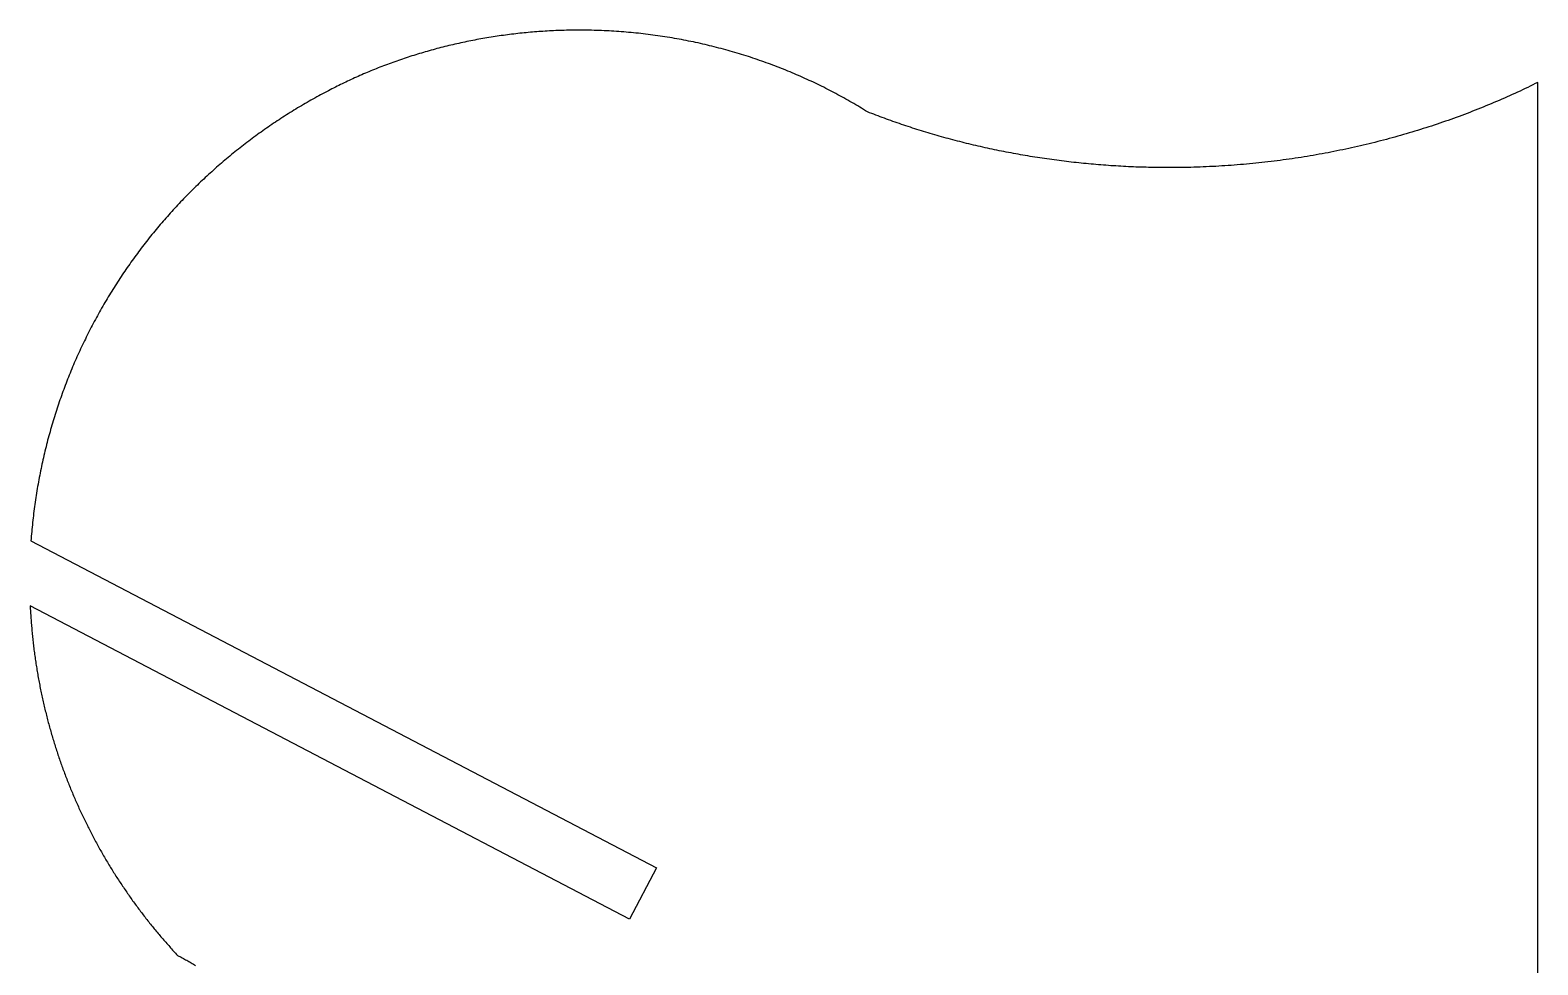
# Model space of a CAD drawing. Extents: x -331 to 1103, y -532 to 1751.
# Drawn here: x -305.4 to 12.3, y -11.7 to 185.2 of the extents above; entities that cross this region are included whole.
import ezdxf

# ---------------------------------------------------------------- set-up
doc = ezdxf.new("R2010")
doc.units = 0
doc.layers.add('Default_Layer', color=1, linetype='CONTINUOUS')

msp = doc.modelspace()

# ---------------------------------------------------------------- linework, layer by layer
at = {"layer": 'Default_Layer'}
msp.add_lwpolyline([(12.29, -165.24), (12.29, 174.22), (11.76, 173.96), (11.22, 173.7), (10.69, 173.44), (10.15, 173.18), (9.61, 172.92), (9.07, 172.66), (8.53, 172.41), (7.98, 172.16), (7.44, 171.91), (6.89, 171.66), (6.35, 171.41), (5.8, 171.17), (5.25, 170.92), (4.7, 170.68), (4.14, 170.44), (3.59, 170.2), (3.03, 169.97), (2.48, 169.73), (1.92, 169.5), (1.36, 169.27), (0.8, 169.04), (0.23, 168.81), (-0.33, 168.59), (-0.89, 168.36), (-1.46, 168.14), (-2.03, 167.92), (-2.6, 167.7), (-3.17, 167.49), (-3.74, 167.27), (-4.31, 167.06), (-4.89, 166.85), (-5.46, 166.64), (-6.04, 166.44), (-6.62, 166.23), (-7.2, 166.03), (-7.78, 165.83), (-8.36, 165.63), (-8.94, 165.43), (-9.53, 165.24), (-10.11, 165.04), (-10.7, 164.85), (-11.28, 164.66), (-11.87, 164.48), (-12.46, 164.29), (-13.05, 164.11), (-13.65, 163.92), (-14.24, 163.75), (-14.83, 163.57), (-15.43, 163.39), (-16.03, 163.22), (-16.63, 163.05), (-17.22, 162.88), (-17.82, 162.71), (-18.43, 162.54), (-19.03, 162.38), (-19.63, 162.22), (-20.24, 162.06), (-20.84, 161.9), (-21.45, 161.75), (-22.06, 161.59), (-22.67, 161.44), (-23.28, 161.29), (-23.89, 161.15), (-24.5, 161), (-25.11, 160.86), (-25.73, 160.72), (-26.34, 160.58), (-26.96, 160.44), (-27.57, 160.31), (-28.19, 160.18), (-28.81, 160.04), (-29.43, 159.92), (-30.05, 159.79), (-30.67, 159.67), (-31.3, 159.54), (-31.92, 159.42), (-32.55, 159.31), (-33.17, 159.19), (-33.8, 159.08), (-34.42, 158.97), (-35.05, 158.86), (-35.68, 158.75), (-36.31, 158.65), (-36.94, 158.54), (-37.58, 158.44), (-38.21, 158.35), (-38.84, 158.25), (-39.48, 158.16), (-40.11, 158.06), (-40.75, 157.97), (-41.39, 157.89), (-42.02, 157.8), (-42.66, 157.72), (-43.3, 157.64), (-43.94, 157.56), (-44.58, 157.49), (-45.23, 157.41), (-45.87, 157.34), (-46.51, 157.27), (-47.16, 157.2), (-47.8, 157.14), (-48.45, 157.08), (-49.09, 157.02), (-49.74, 156.96), (-50.39, 156.9), (-51.04, 156.85), (-51.69, 156.8), (-52.34, 156.75), (-52.99, 156.7), (-53.64, 156.66), (-54.29, 156.62), (-54.95, 156.58), (-55.6, 156.54), (-56.26, 156.51), (-56.91, 156.48), (-57.57, 156.45), (-58.22, 156.42), (-58.88, 156.39), (-59.54, 156.37), (-60.2, 156.35), (-60.85, 156.33), (-61.51, 156.32), (-62.17, 156.3), (-62.84, 156.29), (-63.5, 156.28), (-64.16, 156.28), (-64.82, 156.27), (-65.48, 156.27), (-66.02, 156.27), (-66.55, 156.28), (-67.09, 156.28), (-67.62, 156.29), (-68.16, 156.29), (-68.69, 156.3), (-69.22, 156.31), (-69.75, 156.32), (-70.28, 156.34), (-70.82, 156.35), (-71.35, 156.37), (-71.88, 156.39), (-72.41, 156.4), (-72.94, 156.43), (-73.47, 156.45), (-73.99, 156.47), (-74.52, 156.5), (-75.05, 156.52), (-75.58, 156.55), (-76.1, 156.58), (-76.63, 156.62), (-77.16, 156.65), (-77.68, 156.68), (-78.21, 156.72), (-78.73, 156.76), (-79.25, 156.8), (-79.78, 156.84), (-80.3, 156.88), (-80.82, 156.92), (-81.34, 156.97), (-81.87, 157.01), (-82.39, 157.06), (-82.91, 157.11), (-83.43, 157.16), (-83.95, 157.22), (-84.46, 157.27), (-84.98, 157.32), (-85.5, 157.38), (-86.02, 157.44), (-86.53, 157.5), (-87.05, 157.56), (-87.56, 157.62), (-88.08, 157.69), (-88.59, 157.75), (-89.1, 157.82), (-89.62, 157.89), (-90.13, 157.96), (-90.64, 158.03), (-91.15, 158.1), (-91.66, 158.18), (-92.17, 158.25), (-92.68, 158.33), (-93.18, 158.41), (-93.69, 158.49), (-94.2, 158.57), (-94.7, 158.65), (-95.21, 158.73), (-95.71, 158.82), (-96.22, 158.9), (-96.72, 158.99), (-97.22, 159.08), (-97.72, 159.17), (-98.23, 159.26), (-98.73, 159.36), (-99.23, 159.45), (-99.72, 159.55), (-100.22, 159.65), (-100.72, 159.74), (-101.22, 159.84), (-101.71, 159.95), (-102.21, 160.05), (-102.7, 160.15), (-103.19, 160.26), (-103.69, 160.37), (-104.18, 160.47), (-104.67, 160.58), (-105.16, 160.69), (-105.65, 160.81), (-106.14, 160.92), (-106.63, 161.03), (-107.11, 161.15), (-107.6, 161.27), (-108.09, 161.39), (-108.57, 161.51), (-109.05, 161.63), (-109.54, 161.75), (-110.02, 161.87), (-110.5, 162), (-110.98, 162.13), (-111.46, 162.25), (-111.94, 162.38), (-112.42, 162.51), (-112.89, 162.64), (-113.37, 162.78), (-113.84, 162.91), (-114.32, 163.05), (-114.79, 163.18), (-115.26, 163.32), (-115.73, 163.46), (-116.2, 163.6), (-116.67, 163.74), (-117.14, 163.88), (-117.61, 164.03), (-118.08, 164.17), (-118.54, 164.32), (-119.01, 164.47), (-119.47, 164.62), (-119.93, 164.77), (-120.39, 164.92), (-120.86, 165.07), (-121.32, 165.22), (-121.77, 165.38), (-122.23, 165.54), (-122.69, 165.69), (-123.14, 165.85), (-123.6, 166.01), (-124.05, 166.17), (-124.51, 166.33), (-124.96, 166.5), (-125.41, 166.66), (-125.86, 166.83), (-126.31, 166.99), (-126.75, 167.16), (-127.2, 167.33), (-127.65, 167.5), (-128.09, 167.67), (-128.53, 167.85), (-128.97, 168.02), (-129.38, 168.27), (-129.79, 168.52), (-130.2, 168.77), (-130.61, 169.02), (-131.02, 169.27), (-131.43, 169.51), (-131.84, 169.75), (-132.26, 169.99), (-132.67, 170.23), (-133.09, 170.47), (-133.51, 170.71), (-133.93, 170.94), (-134.35, 171.17), (-134.77, 171.4), (-135.2, 171.63), (-135.62, 171.86), (-136.05, 172.09), (-136.48, 172.31), (-136.91, 172.53), (-137.34, 172.75), (-137.77, 172.97), (-138.2, 173.19), (-138.63, 173.41), (-139.07, 173.62), (-139.51, 173.83), (-139.94, 174.04), (-140.38, 174.25), (-140.82, 174.46), (-141.26, 174.66), (-141.71, 174.87), (-142.15, 175.07), (-142.59, 175.27), (-143.04, 175.46), (-143.49, 175.66), (-143.93, 175.85), (-144.38, 176.05), (-144.83, 176.24), (-145.29, 176.43), (-145.74, 176.61), (-146.19, 176.8), (-146.65, 176.98), (-147.1, 177.16), (-147.56, 177.34), (-148.02, 177.52), (-148.48, 177.7), (-148.94, 177.87), (-149.4, 178.04), (-149.86, 178.21), (-150.32, 178.38), (-150.79, 178.55), (-151.25, 178.71), (-151.72, 178.87), (-152.19, 179.04), (-152.66, 179.19), (-153.13, 179.35), (-153.6, 179.51), (-154.07, 179.66), (-154.54, 179.81), (-155.01, 179.96), (-155.49, 180.11), (-155.96, 180.25), (-156.44, 180.4), (-156.92, 180.54), (-157.4, 180.68), (-157.88, 180.81), (-158.36, 180.95), (-158.84, 181.08), (-159.32, 181.21), (-159.8, 181.34), (-160.29, 181.47), (-160.77, 181.6), (-161.26, 181.72), (-161.75, 181.84), (-162.23, 181.96), (-162.72, 182.08), (-163.21, 182.19), (-163.7, 182.31), (-164.19, 182.42), (-164.68, 182.53), (-165.18, 182.63), (-165.67, 182.74), (-166.17, 182.84), (-166.66, 182.94), (-167.16, 183.04), (-167.65, 183.14), (-168.15, 183.23), (-168.65, 183.32), (-169.15, 183.41), (-169.65, 183.5), (-170.15, 183.59), (-170.65, 183.67), (-171.16, 183.75), (-171.66, 183.83), (-172.17, 183.91), (-172.67, 183.99), (-173.18, 184.06), (-173.68, 184.13), (-174.19, 184.2), (-174.7, 184.27), (-175.21, 184.33), (-175.72, 184.39), (-176.23, 184.45), (-176.74, 184.51), (-177.25, 184.57), (-177.76, 184.62), (-178.27, 184.67), (-178.79, 184.72), (-179.3, 184.77), (-179.82, 184.81), (-180.33, 184.86), (-180.85, 184.9), (-181.37, 184.93), (-181.88, 184.97), (-182.4, 185), (-182.92, 185.03), (-183.44, 185.06), (-183.96, 185.09), (-184.48, 185.11), (-185, 185.14), (-185.53, 185.16), (-186.05, 185.17), (-186.57, 185.19), (-187.1, 185.2), (-187.62, 185.21), (-188.15, 185.22), (-188.67, 185.23), (-189.2, 185.23), (-189.72, 185.23), (-190.18, 185.23), (-190.63, 185.23), (-191.08, 185.22), (-191.53, 185.22), (-191.98, 185.21), (-192.43, 185.2), (-192.88, 185.19), (-193.33, 185.18), (-193.78, 185.16), (-194.22, 185.14), (-194.67, 185.13), (-195.12, 185.11), (-195.57, 185.09), (-196.01, 185.06), (-196.46, 185.04), (-196.9, 185.01), (-197.35, 184.98), (-197.79, 184.95), (-198.24, 184.92), (-198.68, 184.89), (-199.12, 184.86), (-199.56, 184.82), (-200.01, 184.78), (-200.45, 184.74), (-200.89, 184.7), (-201.33, 184.66), (-201.77, 184.61), (-202.21, 184.57), (-202.65, 184.52), (-203.08, 184.47), (-203.52, 184.42), (-203.96, 184.37), (-204.39, 184.31), (-204.83, 184.26), (-205.27, 184.2), (-205.7, 184.14), (-206.13, 184.08), (-206.57, 184.02), (-207, 183.96), (-207.43, 183.89), (-207.86, 183.82), (-208.3, 183.76), (-208.73, 183.69), (-209.16, 183.61), (-209.59, 183.54), (-210.01, 183.47), (-210.44, 183.39), (-210.87, 183.31), (-211.3, 183.23), (-211.72, 183.15), (-212.15, 183.07), (-212.57, 182.99), (-213, 182.9), (-213.42, 182.82), (-213.84, 182.73), (-214.27, 182.64), (-214.69, 182.55), (-215.11, 182.45), (-215.53, 182.36), (-215.95, 182.26), (-216.37, 182.17), (-216.78, 182.07), (-217.2, 181.97), (-217.62, 181.87), (-218.03, 181.76), (-218.45, 181.66), (-218.86, 181.55), (-219.28, 181.45), (-219.69, 181.34), (-220.1, 181.23), (-220.51, 181.11), (-220.92, 181), (-221.33, 180.89), (-221.74, 180.77), (-222.15, 180.65), (-222.56, 180.53), (-222.96, 180.41), (-223.37, 180.29), (-223.78, 180.17), (-224.18, 180.04), (-224.58, 179.92), (-224.99, 179.79), (-225.39, 179.66), (-225.79, 179.53), (-226.19, 179.4), (-226.59, 179.27), (-226.99, 179.13), (-227.39, 179), (-227.78, 178.86), (-228.18, 178.72), (-228.57, 178.58), (-228.97, 178.44), (-229.36, 178.3), (-229.76, 178.15), (-230.15, 178.01), (-230.54, 177.86), (-230.93, 177.71), (-231.32, 177.56), (-231.71, 177.41), (-232.09, 177.26), (-232.48, 177.11), (-232.87, 176.95), (-233.25, 176.8), (-233.63, 176.64), (-234.02, 176.48), (-234.4, 176.32), (-234.78, 176.16), (-235.16, 176), (-235.54, 175.83), (-235.92, 175.67), (-236.3, 175.5), (-236.67, 175.33), (-237.05, 175.16), (-237.42, 174.99), (-237.8, 174.82), (-238.17, 174.65), (-238.54, 174.47), (-238.91, 174.3), (-239.28, 174.12), (-239.65, 173.94), (-240.02, 173.77), (-240.38, 173.58), (-240.75, 173.4), (-241.11, 173.22), (-241.48, 173.04), (-241.84, 172.85), (-242.2, 172.66), (-242.56, 172.48), (-242.97, 172.26), (-243.38, 172.04), (-243.8, 171.82), (-244.21, 171.6), (-244.61, 171.38), (-245.02, 171.16), (-245.43, 170.93), (-245.84, 170.71), (-246.24, 170.48), (-246.64, 170.25), (-247.05, 170.02), (-247.45, 169.78), (-247.85, 169.55), (-248.25, 169.31), (-248.65, 169.08), (-249.05, 168.84), (-249.44, 168.6), (-249.84, 168.36), (-250.23, 168.11), (-250.62, 167.87), (-251.02, 167.62), (-251.41, 167.38), (-251.8, 167.13), (-252.19, 166.88), (-252.58, 166.63), (-252.96, 166.37), (-253.35, 166.12), (-253.73, 165.86), (-254.12, 165.61), (-254.5, 165.35), (-254.88, 165.09), (-255.26, 164.83), (-255.64, 164.56), (-256.02, 164.3), (-256.39, 164.03), (-256.77, 163.77), (-257.14, 163.5), (-257.52, 163.23), (-257.89, 162.96), (-258.26, 162.68), (-258.63, 162.41), (-259, 162.13), (-259.37, 161.86), (-259.73, 161.58), (-260.1, 161.3), (-260.46, 161.02), (-260.83, 160.73), (-261.19, 160.45), (-261.55, 160.17), (-261.91, 159.88), (-262.27, 159.59), (-262.62, 159.3), (-262.98, 159.01), (-263.33, 158.72), (-263.69, 158.43), (-264.04, 158.13), (-264.39, 157.84), (-264.74, 157.54), (-265.09, 157.24), (-265.44, 156.94), (-265.78, 156.64), (-266.13, 156.34), (-266.47, 156.04), (-266.81, 155.73), (-267.15, 155.42), (-267.49, 155.12), (-267.83, 154.81), (-268.17, 154.5), (-268.51, 154.19), (-268.84, 153.87), (-269.18, 153.56), (-269.51, 153.25), (-269.84, 152.93), (-270.17, 152.61), (-270.5, 152.29), (-270.83, 151.97), (-271.15, 151.65), (-271.48, 151.33), (-271.8, 151.01), (-272.12, 150.68), (-272.44, 150.35), (-272.76, 150.03), (-273.08, 149.7), (-273.4, 149.37), (-273.71, 149.04), (-274.03, 148.7), (-274.34, 148.37), (-274.65, 148.04), (-274.96, 147.7), (-275.27, 147.36), (-275.58, 147.02), (-275.89, 146.68), (-276.19, 146.34), (-276.5, 146), (-276.8, 145.66), (-277.1, 145.31), (-277.4, 144.97), (-277.7, 144.62), (-277.99, 144.27), (-278.29, 143.92), (-278.58, 143.57), (-278.88, 143.22), (-279.17, 142.87), (-279.46, 142.52), (-279.75, 142.16), (-280.04, 141.81), (-280.32, 141.45), (-280.61, 141.09), (-280.89, 140.73), (-281.17, 140.37), (-281.45, 140.01), (-281.73, 139.65), (-282.01, 139.28), (-282.28, 138.92), (-282.56, 138.55), (-282.83, 138.19), (-283.1, 137.82), (-283.37, 137.45), (-283.64, 137.08), (-283.91, 136.71), (-284.18, 136.33), (-284.44, 135.96), (-284.7, 135.59), (-284.96, 135.21), (-285.23, 134.83), (-285.48, 134.46), (-285.74, 134.08), (-286, 133.7), (-286.25, 133.32), (-286.5, 132.93), (-286.76, 132.55), (-287.01, 132.17), (-287.25, 131.78), (-287.5, 131.39), (-287.75, 131.01), (-287.99, 130.62), (-288.23, 130.23), (-288.47, 129.84), (-288.71, 129.45), (-288.95, 129.06), (-289.19, 128.66), (-289.42, 128.27), (-289.65, 127.87), (-289.89, 127.48), (-290.12, 127.08), (-290.35, 126.68), (-290.57, 126.28), (-290.8, 125.88), (-291.02, 125.48), (-291.24, 125.08), (-291.47, 124.67), (-291.68, 124.27), (-291.9, 123.86), (-292.12, 123.46), (-292.33, 123.05), (-292.55, 122.64), (-292.76, 122.23), (-292.97, 121.82), (-293.18, 121.41), (-293.38, 121), (-293.59, 120.59), (-293.79, 120.17), (-293.99, 119.76), (-294.19, 119.34), (-294.39, 118.93), (-294.59, 118.51), (-294.78, 118.09), (-294.98, 117.67), (-295.17, 117.25), (-295.36, 116.83), (-295.55, 116.41), (-295.74, 115.99), (-295.92, 115.56), (-296.11, 115.14), (-296.29, 114.71), (-296.47, 114.29), (-296.65, 113.86), (-296.83, 113.43), (-297, 113), (-297.18, 112.57), (-297.35, 112.14), (-297.52, 111.71), (-297.69, 111.28), (-297.86, 110.84), (-298.02, 110.41), (-298.19, 109.97), (-298.35, 109.54), (-298.51, 109.1), (-298.67, 108.66), (-298.83, 108.23), (-298.98, 107.79), (-299.13, 107.35), (-299.29, 106.91), (-299.44, 106.46), (-299.59, 106.02), (-299.73, 105.58), (-299.88, 105.13), (-300.02, 104.69), (-300.16, 104.24), (-300.3, 103.8), (-300.44, 103.35), (-300.58, 102.9), (-300.71, 102.45), (-300.85, 102), (-300.98, 101.55), (-301.11, 101.1), (-301.23, 100.65), (-301.36, 100.2), (-301.48, 99.75), (-301.61, 99.29), (-301.73, 98.84), (-301.85, 98.38), (-301.96, 97.92), (-302.08, 97.47), (-302.19, 97.01), (-302.3, 96.55), (-302.41, 96.09), (-302.52, 95.63), (-302.63, 95.17), (-302.73, 94.71), (-302.84, 94.25), (-302.94, 93.79), (-303.03, 93.32), (-303.13, 92.86), (-303.23, 92.39), (-303.32, 91.93), (-303.41, 91.46), (-303.5, 90.99), (-303.59, 90.53), (-303.68, 90.06), (-303.76, 89.59), (-303.84, 89.12), (-303.92, 88.65), (-304, 88.18), (-304.08, 87.71), (-304.15, 87.23), (-304.23, 86.76), (-304.3, 86.29), (-304.37, 85.81), (-304.43, 85.34), (-304.5, 84.86), (-304.56, 84.39), (-304.62, 83.91), (-304.68, 83.43), (-304.74, 82.95), (-304.8, 82.47), (-304.85, 82), (-304.9, 81.52), (-304.95, 81.04), (-305, 80.55), (-305.05, 80.07), (-305.09, 79.59), (-305.14, 79.11), (-305.18, 78.62), (-305.22, 78.14), (-305.25, 77.65), (-173.45, 8.78), (-179.09, -2.02), (-305.42, 63.99), (-305.4, 63.66), (-305.39, 63.32), (-305.37, 62.99), (-305.35, 62.65), (-305.33, 62.32), (-305.31, 61.99), (-305.28, 61.65), (-305.26, 61.32), (-305.24, 60.98), (-305.21, 60.65), (-305.19, 60.32), (-305.16, 59.99), (-305.13, 59.65), (-305.1, 59.32), (-305.07, 58.99), (-305.04, 58.66), (-305.01, 58.33), (-304.98, 58), (-304.94, 57.67), (-304.91, 57.34), (-304.88, 57.01), (-304.84, 56.68), (-304.8, 56.35), (-304.77, 56.02), (-304.73, 55.69), (-304.69, 55.36), (-304.65, 55.04), (-304.61, 54.71), (-304.56, 54.38), (-304.52, 54.05), (-304.48, 53.73), (-304.43, 53.4), (-304.39, 53.07), (-304.34, 52.75), (-304.29, 52.42), (-304.24, 52.1), (-304.19, 51.77), (-304.14, 51.45), (-304.09, 51.12), (-304.04, 50.8), (-303.99, 50.48), (-303.93, 50.15), (-303.88, 49.83), (-303.82, 49.51), (-303.77, 49.19), (-303.71, 48.86), (-303.65, 48.54), (-303.59, 48.22), (-303.53, 47.9), (-303.47, 47.58), (-303.41, 47.26), (-303.35, 46.94), (-303.28, 46.62), (-303.22, 46.3), (-303.15, 45.98), (-303.09, 45.66), (-303.02, 45.34), (-302.95, 45.03), (-302.89, 44.71), (-302.82, 44.39), (-302.75, 44.07), (-302.67, 43.76), (-302.6, 43.44), (-302.53, 43.12), (-302.46, 42.81), (-302.38, 42.49), (-302.31, 42.18), (-302.23, 41.86), (-302.15, 41.55), (-302.07, 41.24), (-302, 40.92), (-301.92, 40.61), (-301.84, 40.3), (-301.75, 39.98), (-301.67, 39.67), (-301.59, 39.36), (-301.51, 39.05), (-301.42, 38.74), (-301.34, 38.43), (-301.25, 38.12), (-301.16, 37.81), (-301.07, 37.5), (-300.99, 37.19), (-300.9, 36.88), (-300.81, 36.57), (-300.71, 36.26), (-300.62, 35.95), (-300.53, 35.65), (-300.44, 35.34), (-300.34, 35.03), (-300.25, 34.73), (-300.15, 34.42), (-300.05, 34.12), (-299.96, 33.81), (-299.86, 33.51), (-299.76, 33.2), (-299.66, 32.9), (-299.56, 32.6), (-299.45, 32.29), (-299.35, 31.99), (-299.25, 31.69), (-299.14, 31.39), (-299.04, 31.08), (-298.93, 30.78), (-298.83, 30.48), (-298.72, 30.18), (-298.61, 29.88), (-298.5, 29.58), (-298.39, 29.28), (-298.28, 28.98), (-298.17, 28.69), (-298.06, 28.39), (-297.95, 28.09), (-297.83, 27.79), (-297.72, 27.5), (-297.6, 27.2), (-297.49, 26.9), (-297.37, 26.61), (-297.25, 26.31), (-297.13, 26.02), (-297.01, 25.72), (-296.89, 25.43), (-296.77, 25.14), (-296.65, 24.84), (-296.53, 24.55), (-296.41, 24.26), (-296.28, 23.97), (-296.16, 23.68), (-296.03, 23.39), (-295.91, 23.09), (-295.78, 22.8), (-295.65, 22.52), (-295.52, 22.23), (-295.39, 21.94), (-295.26, 21.65), (-295.13, 21.36), (-295, 21.07), (-294.87, 20.79), (-294.74, 20.5), (-294.6, 20.21), (-294.47, 19.93), (-294.33, 19.64), (-294.2, 19.36), (-294.06, 19.07), (-293.92, 18.79), (-293.79, 18.51), (-293.65, 18.22), (-293.51, 17.94), (-293.37, 17.66), (-293.23, 17.38), (-293.08, 17.1), (-292.94, 16.81), (-292.8, 16.53), (-292.65, 16.25), (-292.51, 15.97), (-292.36, 15.7), (-292.22, 15.42), (-292.07, 15.14), (-291.92, 14.86), (-291.77, 14.58), (-291.62, 14.31), (-291.47, 14.03), (-291.32, 13.76), (-291.17, 13.48), (-291.02, 13.21), (-290.87, 12.93), (-290.71, 12.66), (-290.56, 12.38), (-290.4, 12.11), (-290.25, 11.84), (-290.09, 11.57), (-289.94, 11.3), (-289.78, 11.02), (-289.62, 10.75), (-289.46, 10.48), (-289.3, 10.21), (-289.14, 9.95), (-288.98, 9.68), (-288.82, 9.41), (-288.65, 9.14), (-288.49, 8.87), (-288.33, 8.61), (-288.16, 8.34), (-288, 8.08), (-287.83, 7.81), (-287.66, 7.55), (-287.49, 7.28), (-287.33, 7.02), (-287.16, 6.75), (-286.99, 6.49), (-286.82, 6.23), (-286.65, 5.97), (-286.47, 5.71), (-286.3, 5.45), (-286.13, 5.19), (-285.96, 4.93), (-285.78, 4.67), (-285.61, 4.41), (-285.43, 4.15), (-285.25, 3.89), (-285.08, 3.63), (-284.9, 3.38), (-284.72, 3.12), (-284.54, 2.87), (-284.36, 2.61), (-284.18, 2.36), (-284, 2.1), (-283.82, 1.85), (-283.64, 1.6), (-283.45, 1.34), (-283.27, 1.09), (-283.08, 0.84), (-282.9, 0.59), (-282.71, 0.34), (-282.53, 0.09), (-282.34, -0.16), (-282.15, -0.41), (-281.96, -0.66), (-281.77, -0.9), (-281.58, -1.15), (-281.39, -1.4), (-281.2, -1.64), (-281.01, -1.89), (-280.82, -2.14), (-280.63, -2.38), (-280.43, -2.62), (-280.24, -2.87), (-280.04, -3.11), (-279.85, -3.35), (-279.65, -3.59), (-279.46, -3.84), (-279.26, -4.08), (-279.06, -4.32), (-278.86, -4.56), (-278.66, -4.79), (-278.46, -5.03), (-278.26, -5.27), (-278.06, -5.51), (-277.86, -5.74), (-277.66, -5.98), (-277.45, -6.22), (-277.25, -6.45), (-277.05, -6.69), (-276.84, -6.92), (-276.64, -7.15), (-276.43, -7.39), (-276.22, -7.62), (-276.02, -7.85), (-275.81, -8.08), (-275.6, -8.31), (-275.39, -8.54), (-275.18, -8.77), (-274.97, -9), (-274.76, -9.23), (-274.55, -9.46), (-274.34, -9.68), (-274.09, -9.81), (-273.85, -9.94), (-273.62, -10.06), (-273.38, -10.19), (-273.14, -10.32), (-272.9, -10.45), (-272.66, -10.58), (-272.43, -10.71), (-272.19, -10.84), (-271.96, -10.98), (-271.72, -11.11), (-271.49, -11.25), (-271.25, -11.38), (-271.02, -11.52), (-270.79, -11.66), (-270.56, -11.8)], dxfattribs=at)

doc.saveas('drawing.dxf')
